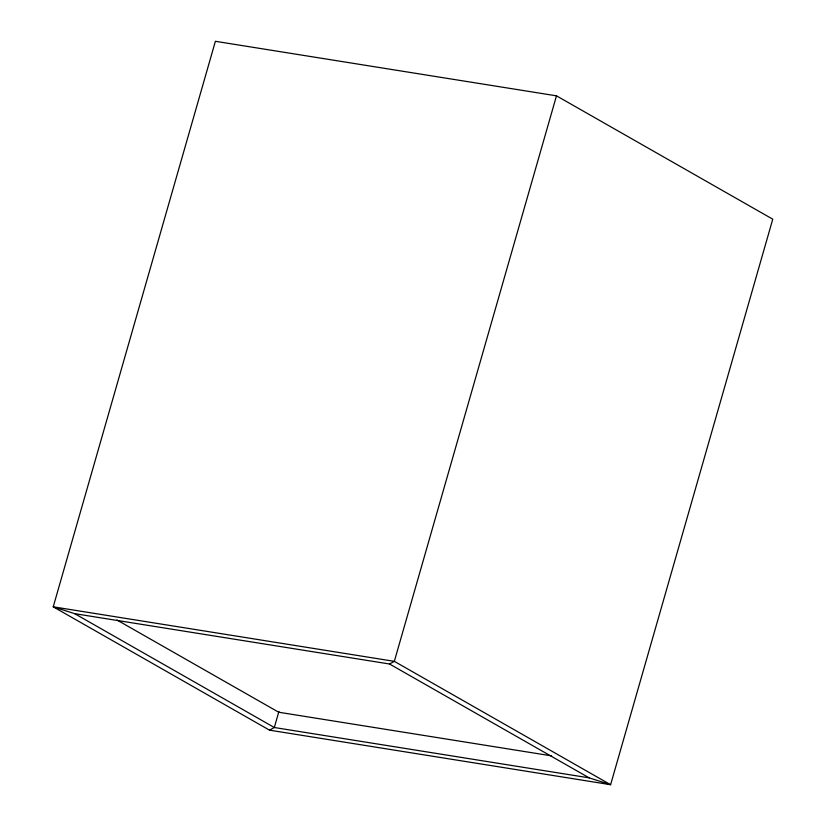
<?xml version="1.0" encoding="UTF-8"?>
<svg xmlns="http://www.w3.org/2000/svg" width="826" height="826" viewBox="0 0 826 826"><rect width="100%" height="100%" fill="white"/><g stroke="black" fill="none" stroke-linecap="round" stroke-linejoin="round"><path stroke-width="1.24" d="M278.93 711.403L274.315 727.51L269.513 730.163L53.236 606.811L215.39 41.3L556.487 95.837L772.764 219.189L610.61 784.7L269.513 730.163M556.487 95.837L394.332 661.347L389.531 664.001L74.67 613.656L53.236 606.811L394.332 661.347L610.61 784.7L589.165 777.855L274.315 727.51L74.67 613.656M551.654 755.873L278.692 712.229L116.972 619.996M389.531 664.001L589.165 777.855"/></g></svg>
